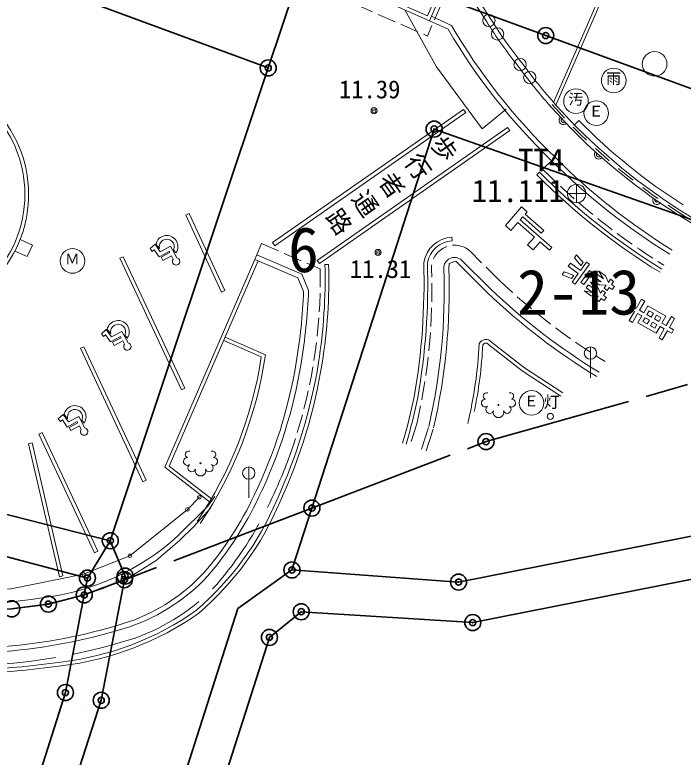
# Model space of a CAD drawing. Units: millimetres on the paper. Extents: x -427 to 422, y -327 to 297.
# Drawn here: x -61.4 to -7.1, y 107 to 167.3 of the extents above; entities that cross this region are included whole.
import ezdxf
from ezdxf.enums import TextEntityAlignment as Align

# ---------------------------------------------------------------- set-up
doc = ezdxf.new("R2010")
doc.units = ezdxf.units.MM
doc.header["$PDMODE"] = 32
doc.header["$PDSIZE"] = 0.5
for name, pattern in [('CHAIN', [18.5, 12, -1.5, 3.5, -1.5]), ('DASHED', [7.5, 6, -1.5]), ('USER1', [2, 1.5, -0.5]), ('USER6', [2.5, 1.5, -1])]:
    doc.linetypes.add(name, pattern=pattern)
for name, color, linetype, lineweight in [('0-2_S-SUV-LWCN', 7, 'Continuous', 35), ('0-5_S-SUV-RAIL', 7, 'Continuous', 35), ('0-6_S-SUV-HTXT', 7, 'Continuous', 35), ('0-8_S-SUV', 33, 'Continuous', 13)]:
    doc.layers.add(name, color=color, linetype=linetype, lineweight=lineweight)
doc.styles.add('@ＭＳ ゴシック', font='')
doc.styles.add('ＭＳ ゴシック', font='')
doc.styles.get('@ＭＳ ゴシック').set_extended_font_data('@MS Gothic')
doc.styles.get('ＭＳ ゴシック').set_extended_font_data('MS Gothic')

msp = doc.modelspace()

# ---------------------------------------------------------------- linework, layer by layer
at = {"layer": '0-2_S-SUV-LWCN'}
for centre in [(-18.291, 165.582), (-40.802, 162.952), (-27.34, 157.99), (-53.615, 124.573), (-52.419, 121.711), (-38.877, 122.205), (-55.471, 121.546), (-25.362, 121.219), (-38.125, 118.817), (-24.209, 117.937), (-40.705, 116.732), (-57.254, 112.255), (-54.354, 111.627)]:
    msp.add_circle(centre, 0.65, dxfattribs=at)
at = {"layer": '0-2_S-SUV-LWCN', "color": 6}
for centre in [(-23.133, 132.623), (-37.257, 127.23), (-52.475, 121.419), (-55.733, 120.181), (-58.638, 119.432), (-61.613, 119.051)]:
    msp.add_circle(centre, 0.65, dxfattribs=at)
at = {"layer": '0-2_S-SUV-LWCN'}
for p in [(-18.291, 165.582), (-40.802, 162.952), (-27.34, 157.99), (-53.615, 124.573), (-38.877, 122.205), (-55.471, 121.546), (-52.419, 121.711), (-25.362, 121.219), (-38.125, 118.817), (-24.209, 117.937), (-40.705, 116.732), (-57.254, 112.255), (-54.354, 111.627)]:
    msp.add_point(p, dxfattribs=at)
at = {"layer": '0-2_S-SUV-LWCN', "color": 6}
for p in [(-23.133, 132.623), (-37.257, 127.23), (-52.475, 121.419), (-55.733, 120.181), (-58.638, 119.432)]:
    msp.add_point(p, dxfattribs=at)
at = {"layer": '0-6_S-SUV-HTXT'}
for p, q in [((-53.615, 124.573), (-40.802, 162.952)), ((-38.877, 122.205), (-43.259, 119.083)), ((-55.733, 120.181), (-55.471, 121.546)), ((-52.054, 91.649), (-43.259, 119.083))]:
    msp.add_line(p, q, dxfattribs=at)
at = {"layer": '0-6_S-SUV-HTXT', "color": 6, "linetype": 'CHAIN'}
for p, q in [((-37.257, 127.23), (-52.475, 121.419)), ((-52.475, 121.419), (-55.733, 120.181))]:
    msp.add_line(p, q, dxfattribs=at)
at = {"layer": '0-6_S-SUV-HTXT'}
msp.add_lwpolyline([(-158.133, 216.981), (-37.571, 172.632), (-40.802, 162.952), (-157.982, 206.139)], close=True, dxfattribs=at)
for points in [[(-37.571, 172.632), (-18.291, 165.582), (7.261, 156.237), (20.505, 151.393), (35.714, 145.83), (45.078, 142.407), (62.398, 136.07)], [(17.71, 142.168), (-27.34, 157.99), (-37.257, 127.23)], [(-114.419, 144.835), (-86.953, 133.052), (-53.615, 124.573), (-55.471, 121.546), (-91.672, 131.157), (-105.044, 136.883)], [(17.71, 142.168), (27.168, 138.846), (26.385, 131.434), (-25.362, 121.219), (-38.877, 122.205), (-37.257, 127.23)], [(-38.125, 118.817), (-24.209, 117.937), (27.435, 128.149), (30.378, 125.511), (32.629, 122.831), (33.812, 120.339), (34.469, 118.453), (34.839, 116.951), (35.071, 115.709), (35.182, 114.454), (35.049, 113.246), (33.884, 108.202)], [(-53.615, 124.573), (-52.419, 121.711), (-52.475, 121.419)], [(-52.475, 121.419), (-54.354, 111.627), (-60.665, 92.057)], [(-55.733, 120.181), (-57.254, 112.255), (-63.64, 92.252)], [(-48.083, 93.638), (-40.705, 116.732), (-38.125, 118.817)]]:
    msp.add_lwpolyline(points, dxfattribs=at)
at = {"layer": '0-6_S-SUV-HTXT', "color": 6, "linetype": 'CHAIN'}
for points in [[(-37.257, 127.23), (-23.133, 132.623), (13.056, 142.851), (14.337, 142.592), (17.309, 142.186), (17.71, 142.168)], [(-105.044, 136.883), (-97.668, 130.737), (-95.333, 128.854), (-92.939, 127.045), (-90.436, 125.391), (-87.796, 123.966), (-85.081, 122.69), (-82.289, 121.593), (-79.42, 120.717), (-76.52, 119.948), (-73.581, 119.345), (-70.603, 118.987), (-67.607, 118.826), (-64.607, 118.856), (-61.613, 119.051), (-58.638, 119.432), (-55.733, 120.181)]]:
    msp.add_lwpolyline(points, dxfattribs=at)
at = {"layer": '0-8_S-SUV', "linetype": 'USER1'}
for p, q in [((-25.139, 171.902), (-27.89, 165.537)), ((-37.359, 169.729), (-27.89, 165.537)), ((-41.34, 148.69), (-36.587, 146.645)), ((-22.067, 145.735), (-24.452, 148.101)), ((-28.75, 134.067), (-29.32, 132.316))]:
    msp.add_line(p, q, dxfattribs=at)
at = {"layer": '0-8_S-SUV'}
for p, q in [((-27.869, 167.181), (-25.865, 171.884)), ((-27.712, 166.784), (-25.473, 172.039)), ((-37.358, 171.373), (-27.869, 167.181)), ((-12.688, 171.582), (-17.648, 160.153)), ((-12.481, 171.406), (-17.458, 159.938)), ((-37.359, 171.045), (-27.712, 166.784)), ((-22.731, 166.905), (-24.31, 169.37)), ((-23.07, 166.693), (-24.585, 169.057)), ((-27.163, 163.051), (-29.729, 167.675)), ((-27.552, 167.154), (-25.944, 166.4)), ((-27.712, 166.784), (-26.215, 166.085)), ((-23.45, 158.011), (-27.163, 163.051)), ((-24.946, 159.589), (-40.448, 148.77)), ((-24.774, 159.343), (-40.276, 148.524)), ((-24.774, 159.343), (-24.946, 159.589)), ((-21.496, 159.596), (-23.45, 158.011)), ((-15.964, 158.342), (-15.606, 158.692)), ((-36.821, 147.313), (-21.378, 158.117)), ((-36.649, 147.068), (-21.207, 157.871)), ((-21.378, 158.117), (-21.207, 157.871)), ((-18.537, 154.735), (-17.498, 155.669)), ((-19.006, 154.267), (-18.794, 154.478)), ((-15.784, 153.508), (-15.784, 152.008)), ((-16.534, 152.758), (-15.034, 152.758)), ((-20.24, 151.668), (-19.79, 151.272)), ((-19.79, 151.272), (-19.955, 151.084)), ((-44.311, 144.89), (-47.218, 151.128)), ((-20.153, 150.859), (-20.351, 150.633)), ((-17.796, 148.39), (-20.351, 150.633)), ((-18.65, 149.539), (-20.153, 150.859)), ((-18.452, 149.764), (-19.955, 151.084)), ((-20.549, 150.408), (-21.11, 149.77)), ((-19.196, 149.22), (-20.549, 150.408)), ((-18.452, 149.764), (-18.65, 149.539)), ((-59.935, 148.562), (-60.942, 149.014)), ((-25.902, 149.228), (-25.882, 148.928)), ((-19.196, 149.22), (-19.757, 148.582)), ((-18.745, 148.824), (-19.306, 148.186)), ((-17.994, 148.164), (-18.745, 148.824)), ((-59.935, 148.562), (-60.349, 147.64)), ((-50.389, 148.285), (-49.989, 148.636)), ((-50.208, 148.058), (-50.389, 148.285)), ((-49.989, 148.636), (-49.561, 148.034)), ((-49.626, 148.297), (-49.918, 148.635)), ((-49.561, 148.034), (-48.721, 148.476)), ((-48.721, 148.476), (-48.226, 147.543)), ((-41.893, 147.404), (-41.34, 148.69)), ((-40.448, 148.77), (-40.276, 148.524)), ((-19.306, 148.186), (-19.757, 148.582)), ((-17.796, 148.39), (-17.994, 148.164)), ((-60.349, 147.64), (-61.358, 148.093)), ((-52.581, 147.631), (-52.853, 147.504)), ((-52.581, 147.631), (-47.559, 136.963)), ((-50.052, 148.193), (-50.208, 148.058)), ((-49.66, 147.621), (-50.052, 148.193)), ((-48.841, 148.064), (-49.66, 147.621)), ((-49.492, 147.596), (-48.79, 147.965)), ((-48.659, 147.711), (-49.364, 147.332)), ((-48.79, 147.965), (-48.841, 148.064)), ((-48.515, 147.431), (-48.659, 147.711)), ((-48.293, 147.932), (-48.475, 148.179)), ((-38.08, 146.218), (-41.735, 147.771)), ((-15.789, 147.782), (-15.965, 147.539)), ((-15.257, 147.152), (-15.789, 147.782)), ((-52.853, 147.504), (-47.831, 136.835)), ((-49.364, 147.332), (-49.492, 147.596)), ((-49.189, 130.545), (-41.893, 147.404)), ((-48.828, 130.624), (-41.617, 147.287)), ((-38.388, 145.914), (-41.893, 147.404)), ((-36.821, 147.313), (-36.649, 147.068)), ((-35.906, 147.009), (-36.205, 147)), ((-26.16, 146.686), (-26.133, 147.082)), ((-26.133, 147.082), (-25.585, 147.256)), ((-23.044, 144.732), (-25.585, 147.256)), ((-22.765, 145.018), (-25.111, 147.349)), ((-16.286, 147.093), (-16.462, 146.849)), ((-15.475, 146.508), (-16.286, 147.093)), ((-15.433, 146.909), (-15.965, 147.539)), ((-14.735, 147.022), (-15.904, 145.4)), ((-15.475, 146.508), (-14.978, 147.197)), ((-15.257, 147.152), (-15.433, 146.909)), ((-14.735, 147.022), (-14.978, 147.197)), ((-16.784, 146.403), (-16.959, 146.16)), ((-16.018, 146.098), (-16.784, 146.403)), ((-15.651, 146.264), (-16.462, 146.849)), ((-15.427, 145.549), (-14.725, 146.522)), ((-14.482, 146.346), (-14.725, 146.522)), ((-13.612, 145.843), (-14.005, 146.495)), ((-14.005, 146.495), (-13.437, 146.086)), ((-38.388, 145.914), (-37.936, 144.814)), ((-38.08, 146.218), (-37.533, 144.886)), ((-16.193, 145.854), (-16.959, 146.16)), ((-16.018, 146.098), (-16.193, 145.854)), ((-15.651, 146.264), (-16.148, 145.575)), ((-14.482, 146.346), (-15.184, 145.373)), ((-14.356, 146.009), (-14.18, 146.252)), ((-13.788, 145.599), (-14.356, 146.009)), ((-14.18, 146.252), (-13.612, 145.843)), ((-13.437, 146.086), (-13.207, 145.55)), ((-13.207, 145.55), (-13.031, 145.794)), ((-13.031, 145.794), (-12.788, 145.618)), ((-15.904, 145.4), (-16.148, 145.575)), ((-15.184, 145.373), (-15.427, 145.549)), ((-14.999, 145.116), (-14.824, 145.36)), ((-14.824, 145.36), (-14.256, 144.95)), ((-14.256, 144.95), (-14.648, 145.603)), ((-14.648, 145.603), (-14.08, 145.194)), ((-13.963, 145.356), (-14.531, 145.765)), ((-14.531, 145.765), (-13.788, 145.599)), ((-14.08, 145.194), (-13.85, 144.658)), ((-13.382, 145.307), (-13.963, 145.356)), ((-13.558, 145.064), (-13.382, 145.307)), ((-12.788, 145.618), (-12.963, 145.375)), ((-12.963, 145.375), (-12.72, 145.199)), ((-12.72, 145.199), (-12.896, 144.956)), ((-44.583, 144.764), (-44.311, 144.89)), ((-14.607, 144.464), (-15.174, 144.873)), ((-15.174, 144.873), (-14.431, 144.707)), ((-14.431, 144.707), (-14.999, 145.116)), ((-13.85, 144.658), (-13.675, 144.901)), ((-13.675, 144.901), (-13.431, 144.726)), ((-13.431, 144.726), (-13.607, 144.483)), ((-13.314, 144.888), (-13.558, 145.064)), ((-13.139, 145.131), (-13.314, 144.888)), ((-12.896, 144.956), (-13.139, 145.131)), ((-14.026, 144.415), (-14.607, 144.464)), ((-14.201, 144.171), (-14.026, 144.415)), ((-13.958, 143.996), (-14.201, 144.171)), ((-13.782, 144.239), (-13.958, 143.996)), ((-13.539, 144.064), (-13.782, 144.239)), ((-13.607, 144.483), (-13.363, 144.307)), ((-13.363, 144.307), (-13.539, 144.064)), ((-10.94, 143.436), (-10.514, 144.171)), ((-10.255, 144.021), (-10.68, 143.285)), ((-10.514, 144.171), (-10.255, 144.021)), ((-11.523, 143.426), (-11.373, 143.686)), ((-11.09, 143.176), (-11.523, 143.426)), ((-11.373, 143.686), (-10.94, 143.436)), ((-10.334, 143.085), (-10.009, 143.648)), ((-8.537, 142.797), (-10.009, 143.648)), ((-11.516, 142.44), (-11.09, 143.176)), ((-10.831, 143.026), (-11.256, 142.29)), ((-10.484, 142.825), (-10.831, 143.026)), ((-10.81, 142.263), (-10.484, 142.825)), ((-10.68, 143.285), (-10.334, 143.085)), ((-10.074, 142.935), (-9.899, 143.238)), ((-9.728, 142.735), (-10.074, 142.935)), ((-9.553, 143.038), (-9.899, 143.238)), ((-9.553, 143.038), (-9.728, 142.735)), ((-9.468, 142.584), (-9.293, 142.887)), ((-8.947, 142.687), (-9.293, 142.887)), ((-8.537, 142.797), (-8.863, 142.234)), ((-11.256, 142.29), (-11.516, 142.44)), ((-9.338, 141.412), (-10.81, 142.263)), ((-10.225, 142.675), (-10.4, 142.372)), ((-10.054, 142.172), (-10.4, 142.372)), ((-9.878, 142.475), (-10.225, 142.675)), ((-10.054, 142.172), (-9.878, 142.475)), ((-9.619, 142.325), (-9.794, 142.022)), ((-9.272, 142.124), (-9.619, 142.325)), ((-9.122, 142.384), (-9.468, 142.584)), ((-8.947, 142.687), (-9.122, 142.384)), ((-8.516, 142.034), (-8.863, 142.234)), ((-8.516, 142.034), (-8.091, 142.769)), ((-7.831, 142.619), (-8.257, 141.883)), ((-8.091, 142.769), (-7.831, 142.619)), ((-54.34, 141.378), (-53.94, 141.729)), ((-53.94, 141.729), (-53.511, 141.127)), ((-53.576, 141.39), (-53.868, 141.728)), ((-9.448, 141.821), (-9.794, 142.022)), ((-9.272, 142.124), (-9.448, 141.821)), ((-9.013, 141.974), (-9.338, 141.412)), ((-9.092, 141.038), (-8.667, 141.774)), ((-8.667, 141.774), (-9.013, 141.974)), ((-8.407, 141.624), (-8.832, 140.888)), ((-8.061, 141.423), (-8.407, 141.624)), ((-8.257, 141.883), (-7.91, 141.683)), ((-7.91, 141.683), (-8.061, 141.423)), ((-54.158, 141.151), (-54.34, 141.378)), ((-54.002, 141.286), (-54.158, 141.151)), ((-53.611, 140.714), (-54.002, 141.286)), ((-52.792, 141.157), (-53.611, 140.714)), ((-53.511, 141.127), (-52.671, 141.569)), ((-53.442, 140.689), (-52.741, 141.058)), ((-52.741, 141.058), (-52.792, 141.157)), ((-52.671, 141.569), (-52.177, 140.636)), ((-52.243, 141.025), (-52.426, 141.272)), ((-41.033, 139.677), (-44.29, 141.111)), ((-8.832, 140.888), (-9.092, 141.038)), ((-53.314, 140.425), (-53.442, 140.689)), ((-52.61, 140.804), (-53.314, 140.425)), ((-52.465, 140.524), (-52.61, 140.804)), ((-41.363, 139.494), (-44.409, 140.836)), ((-20.187, 138.36), (-22.898, 140.483)), ((-20.013, 138.604), (-22.681, 140.694)), ((-50.978, 129.364), (-56.047, 140.2)), ((-14.661, 140.307), (-14.662, 137.807)), ((-16.894, 136.579), (-20.013, 138.604)), ((-17.052, 136.324), (-20.187, 138.36)), ((-47.559, 136.963), (-47.831, 136.835)), ((-57.841, 134.471), (-57.441, 134.822)), ((-57.66, 134.244), (-57.841, 134.471)), ((-57.504, 134.379), (-57.66, 134.244)), ((-57.113, 133.807), (-57.504, 134.379)), ((-57.441, 134.822), (-57.013, 134.22)), ((-57.078, 134.483), (-57.37, 134.821)), ((-57.013, 134.22), (-56.173, 134.662)), ((-56.173, 134.662), (-55.678, 133.728)), ((-55.745, 134.118), (-55.927, 134.364)), ((-56.293, 134.25), (-57.113, 133.807)), ((-56.944, 133.782), (-56.242, 134.151)), ((-56.816, 133.518), (-56.944, 133.782)), ((-56.111, 133.897), (-56.816, 133.518)), ((-56.242, 134.151), (-56.293, 134.25)), ((-55.967, 133.616), (-56.111, 133.897)), ((-27.799, 133.757), (-28.368, 132.009)), ((-59.14, 133.355), (-59.412, 133.227)), ((-54.906, 123.602), (-59.412, 133.227)), ((-54.634, 123.73), (-59.14, 133.355)), ((-27.419, 133.633), (-27.982, 131.885)), ((-59.966, 132.519), (-60.259, 132.451)), ((-57.749, 121.658), (-60.259, 132.451)), ((-57.457, 121.726), (-59.966, 132.519)), ((-45.405, 127.974), (-48.828, 130.624)), ((-42.381, 130.573), (-42.382, 128.073)), ((-50.978, 129.364), (-50.706, 129.491)), ((-45.47, 127.256), (-46.829, 125.721)), ((-46.829, 125.721), (-47.989, 124.588)), ((-47.989, 124.588), (-49.896, 122.966)), ((-54.634, 123.73), (-54.906, 123.602)), ((-49.896, 122.966), (-51.93, 121.7)), ((-57.457, 121.726), (-57.749, 121.658)), ((-51.93, 121.7), (-54.188, 120.696)), ((-54.188, 120.696), (-56.468, 119.981)), ((-56.468, 119.981), (-59.088, 119.412)), ((-59.088, 119.412), (-61.448, 119.097)), ((-55.585, 111.089), (-55.581, 111.09))]:
    msp.add_line(p, q, dxfattribs=at)
for points in [[(-21.11, 149.77), (-21.56, 150.166), (-20.24, 151.668)], [(-44.583, 144.764), (-47.49, 151.002), (-47.218, 151.128)], [(-46.387, 128.103), (-47.354, 127.119), (-52.018, 123.358), (-55.802, 121.854), (-61.662, 120.662), (-67.652, 120.538), (-73.62, 121.123), (-79.448, 122.675), (-85.068, 124.726), (-90.344, 127.582), (-95.172, 131.182), (-108.926, 142.829), (-113.31, 146.984)], [(-56.047, 140.2), (-55.775, 140.327), (-50.706, 129.491)], [(-45.405, 127.974), (-45.567, 127.741), (-49.189, 130.545)], [(-48.126, 124.981), (-45.701, 127.374), (-45.141, 128.176)]]:
    msp.add_lwpolyline(points, dxfattribs=at)
for centre, radius in [((-22.901, 166.801), 0.5), ((-22.199, 165.706), 0.5), ((-9.451, 163.277), 1), ((-20.363, 163.219), 0.5), ((-70.295, 152.69), 10.05), ((-19.578, 162.169), 0.5), ((-12.773, 161.932), 1), ((-70.295, 152.69), 9.75), ((-15.832, 160.252), 1), ((-14.19, 159.281), 1), ((-32.213, 159.48), 0.25), ((-32.213, 159.48), 0.15), ((-15.784, 152.758), 0.75), ((-56.683, 147.286), 1), ((-31.886, 147.977), 0.25), ((-31.886, 147.977), 0.15), ((-14.662, 139.807), 0.5), ((-19.437, 135.763), 1), ((-22.124, 135.601), 0.0427), ((-17.915, 134.668), 0.25), ((-46.296, 130.865), 0.0427), ((-42.382, 130.073), 0.5), ((-46.387, 128.103), 0.15), ((-47.354, 127.119), 0.15), ((-52.018, 123.358), 0.15), ((-55.802, 121.854), 0.15)]:
    msp.add_circle(centre, radius, dxfattribs=at)
for centre, radius, start, end in [((5.52, 184.25), 33.151, 211.54866, 219.10083), ((17.702, 192.063), 50.631, 210.45447, 225.95554), ((5.52, 184.25), 33.551, 211.55523, 219.08146), ((17.211, 191.644), 50.389, 210.47935, 226.01777), ((16.081, 189.821), 44.92, 216.11765, 221.64973), ((12.983, 187.328), 41.349, 215.87107, 221.64958), ((18.256, 191.887), 48.319, 221.53286, 237.61766), ((18.256, 191.887), 47.919, 221.76677, 237.61885), ((-16.86, 158.697), 0.35, 132.46057, 312.46057), ((-16.86, 158.697), 0.175, 132.46057, 312.46057), ((18.256, 191.887), 47.419, 224.42862, 237.62036), ((-13.994, 155.906), 0.35, 135.75984, 315.75984), ((19.056, 192.136), 51.634, 224.93172, 238.36952), ((-13.994, 155.906), 0.175, 135.75984, 315.75984), ((19.056, 192.136), 52.034, 224.93172, 238.38637), ((19.359, 192.515), 54.174, 224.9128, 238.41484), ((19.359, 192.515), 53.874, 224.9128, 238.39848), ((-9.264, 152.221), 0.35, 145.24609, 325.24609), ((-9.264, 152.221), 0.175, 145.24609, 325.24609), ((23.296, 199.302), 56.881, 237.33219, 249.33148), ((23.296, 199.302), 57.281, 237.33319, 249.33018), ((-49.032, 148.452), 0.904, 324.91039, 168.35651), ((-49.03, 148.439), 0.613, 334.84838, 193.37174), ((-25.741, 146.757), 2.476, 93.72798, 170.79242), ((-25.741, 146.757), 2.176, 93.72798, 170.06306), ((-48.284, 147.247), 0.294, 141.44637, 273.0625), ((-48.283, 147.257), 0.305, 272.67137, 334.99889), ((-48.272, 147.253), 0.293, 334.90908, 80.95359), ((-78.872, 145.776), 42.684, 350.92677, 1.64333), ((-78.872, 145.776), 42.984, 350.9264, 1.64333), ((-82.274, 145.541), 54.113, 350.11538, 1.70723), ((-82.274, 145.541), 54.413, 350.11023, 1.67602), ((-25.687, 146.693), 0.873, 48.73813, 181.44782), ((-75.17, 144.807), 48.646, 346.97292, 2.19645), ((-75.17, 144.807), 49.046, 346.97292, 2.19645), ((-81.718, 146.459), 43.813, 350.24742, 357.84801), ((-81.718, 146.459), 44.213, 350.25029, 357.96078), ((12.961, 182.425), 52.126, 226.31291, 238.6731), ((12.961, 182.425), 51.726, 226.31723, 238.65073), ((-52.983, 141.545), 0.904, 324.91039, 168.35651), ((-52.98, 141.532), 0.613, 334.84838, 193.37174), ((-52.235, 140.34), 0.294, 141.44637, 273.0625), ((-52.223, 140.346), 0.293, 334.90908, 80.95359), ((-58.68, 142.277), 35.035, 346.48103, 357.18001), ((-58.68, 142.277), 35.335, 348.2215, 357.07776), ((-23.142, 140.322), 0.592, 38.90145, 157.05761), ((-23.142, 140.322), 0.292, 33.33645, 148.39998), ((-52.233, 140.35), 0.305, 272.67137, 334.99889), ((-73.514, 144.352), 32.516, 325.96074, 351.40797), ((-73.514, 144.352), 32.816, 325.97326, 351.80899), ((-76.535, 145.136), 38.483, 334.00374, 350.88221), ((-76.535, 145.136), 38.883, 334.01269, 350.87894), ((-79.707, 145.991), 43.542, 335.41352, 350.82086), ((-79.707, 145.991), 43.842, 335.41944, 350.82122), ((-75.529, 145.939), 47.562, 343.5921, 348.24749), ((-75.529, 145.939), 47.862, 343.58295, 348.25335), ((-23.089, 136.319), 0.269, 69.97806, 249.97798), ((-21.157, 136.318), 0.269, 289.97802, 109.97803), ((-23.191, 135.75), 0.317, 88.10813, 304.97801), ((-21.055, 135.749), 0.317, 234.97803, 91.84793), ((-56.485, 134.638), 0.904, 324.91039, 168.35651), ((-56.482, 134.625), 0.613, 334.84838, 193.37174), ((-22.828, 135.23), 0.317, 124.97805, 341.84792), ((-22.123, 134.997), 0.425, 161.54306, 18.41299), ((-21.418, 135.23), 0.317, 198.10812, 54.97805), ((-55.737, 133.433), 0.294, 141.44637, 273.0625), ((-55.735, 133.443), 0.305, 272.67137, 301.44533), ((-55.724, 133.439), 0.293, 59.55754, 80.95359), ((-55.735, 133.443), 0.305, 301.45162, 334.99889), ((-55.724, 133.439), 0.293, 334.90908, 59.55108), ((-47.261, 131.583), 0.269, 69.97806, 249.97798), ((-45.329, 131.582), 0.269, 289.97802, 109.97803), ((-76.535, 145.136), 39.883, 334.02346, 339.9389), ((-47.363, 131.013), 0.317, 88.10813, 304.97801), ((-47, 130.494), 0.317, 124.97805, 341.84792), ((-45.59, 130.493), 0.317, 198.10812, 54.97805), ((-45.226, 131.013), 0.317, 234.97803, 91.84793), ((-46.295, 130.261), 0.425, 161.54306, 18.41299), ((-62.351, 137.247), 24.133, 310.65952, 337.14582), ((-62.351, 137.247), 24.433, 310.62631, 337.13517), ((-66.956, 139.998), 27.625, 319.25135, 334.87373), ((-66.956, 139.998), 28.025, 319.23506, 334.87373), ((-61.446, 139.585), 19.766, 276.69498, 312.36823), ((-57.159, 132.36), 15.229, 289.56851, 316.96202), ((-57.159, 132.36), 15.629, 289.54682, 316.9914), ((-66.177, 162.643), 43.265, 259.92937, 279.35868), ((-60.387, 138.408), 23.84, 276.64019, 305.25432), ((-60.387, 138.408), 24.14, 276.64911, 305.28794), ((-65.811, 160.638), 45.191, 262.95263, 287.88793), ((-65.811, 160.638), 44.791, 262.95959, 287.88049), ((-67.288, 182.812), 68.766, 272.07587, 278.0732), ((-67.288, 182.812), 69.066, 272.07424, 278.0701)]:
    msp.add_arc(centre, radius, start, end, dxfattribs=at)
at = {"layer": '0-8_S-SUV', "linetype": 'USER6'}
for centre, radius, start, end in [((18.256, 191.887), 48.119, 221.53286, 237.61825), ((23.296, 199.302), 57.081, 237.3327, 249.33083)]:
    msp.add_arc(centre, radius, start, end, dxfattribs=at)
at = {"layer": '0-8_S-SUV', "linetype": 'USER1'}
for centre, radius, start, end in [((19.359, 192.515), 53.511, 224.9128, 238.37844), ((-25.687, 146.693), 1.873, 48.73813, 181.68637), ((-79.002, 145.785), 42.423, 340.25795, 1.16142), ((-75.17, 144.807), 47.646, 346.97292, 2.20278), ((12.961, 182.425), 50.726, 226.32794, 238.59325)]:
    msp.add_arc(centre, radius, start, end, dxfattribs=at)
at = {"layer": '0-8_S-SUV', "linetype": 'DASHED'}
for centre, radius, start, end in [((-66.956, 139.998), 29.025, 319.19666, 334.85886), ((-57.159, 132.36), 16.629, 289.49644, 317.05933), ((-65.811, 160.638), 46.191, 262.93562, 287.90571)]:
    msp.add_arc(centre, radius, start, end, dxfattribs=at)
at = {"layer": '0-8_S-SUV'}
for p in [(-32.213, 159.48), (-31.886, 147.977)]:
    msp.add_point(p, dxfattribs=at)

# ---------------------------------------------------------------- texts
at = {"layer": '0-5_S-SUV-RAIL', "style": 'ＭＳ ゴシック'}
for s, p in [('6', (-39.191, 145.276)), ('2-13', (-20.608, 141.828))]:
    msp.add_text(s, height=3.666, dxfattribs=at).set_placement(p, align=Align.BOTTOM_LEFT)
at = {"layer": '0-8_S-SUV', "style": 'ＭＳ ゴシック'}
for s, height, p in [('雨', 0.88, (-13.386, 161.388)), ('11.39', 1.466, (-35.064, 160.043)), ('汚', 0.88, (-16.446, 159.708)), ('Ｅ', 0.88, (-14.803, 158.737)), ('11.31', 1.466, (-34.183, 145.461)), ('Ｅ', 0.88, (-20.05, 135.219))]:
    msp.add_text(s, height=height, rotation=359.978, dxfattribs=at).set_placement(p, align=Align.BOTTOM_LEFT)
for s, height, p in [('TT4', 1.833, (-20.534, 154.008)), ('11.111', 1.833, (-24.284, 151.508)), ('Ｍ', 0.88, (-57.296, 146.742)), ('灯', 0.953, (-18.453, 135.08))]:
    msp.add_text(s, height=height, dxfattribs=at).set_placement(p, align=Align.BOTTOM_LEFT)
at = {"layer": '0-8_S-SUV', "insert": (-26.212, 157.771), "char_height": 1.466, "attachment_point": 7, "rotation": 214.81, "style": '@ＭＳ ゴシック'}
msp.add_mtext('\\T1.3;歩行者通路', dxfattribs=at)

doc.saveas('drawing.dxf')
